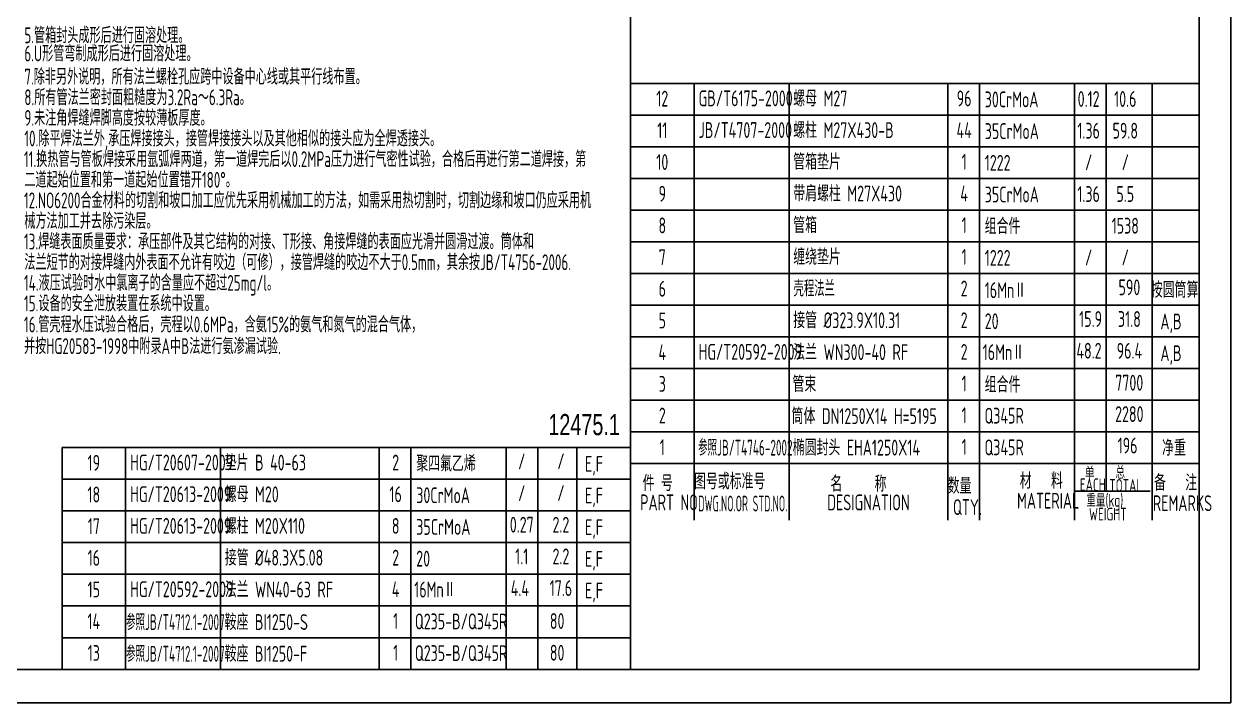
# Model space of a CAD drawing. Header units: millimetres. Extents: x 46644 to 124135, y -32003 to -3110.
# Drawn here: x 62187 to 67894, y -12051 to -8837 of the extents above; entities that cross this region are included whole.
import ezdxf
from ezdxf.enums import TextEntityAlignment as Align

# ---------------------------------------------------------------- set-up
doc = ezdxf.new("R2010")
doc.units = ezdxf.units.MM
doc.header["$LTSCALE"] = 6
doc.linetypes.add('CONTINOUS', pattern=[0])
doc.layers.add('7_dim', color=3, linetype='Continuous')
doc.styles.add('HZ', font='ascii.shx', dxfattribs={"width": 0.7, "bigfont": 'hztxt.shx'})
doc.styles.add('mark', font='cc.shx', dxfattribs={"width": 0.7, "bigfont": 'dxfs.shx'})
doc.styles.add('ROMANS', font='ascii.shx', dxfattribs={"width": 0.7, "bigfont": 'dxfs.shx'})

msp = doc.modelspace()

# ---------------------------------------------------------------- linework, layer by layer
at = {"color": 7, "linetype": 'Continuous'}
for p, q in [((67894.34, -3110.478), (67894.34, -12050.633)), ((67155.046, -11047.966, 3.803), (67512.41, -11047.966, 3.803))]:
    msp.add_line(p, q, dxfattribs=at)
at = {"color": 4, "linetype": 'Continuous'}
for p, q in [((65055.046, -3261.778), (65055.046, -11891.925)), ((67743.922, -3261.778), (67743.922, -11891.93)), ((67743.922, -11891.93), (67743.922, -3261.779)), ((65055.046, -9118.176), (67743.922, -9118.176)), ((65355.046, -9118.176), (65355.046, -11186.421)), ((65805.046, -9118.176), (65805.046, -11186.421)), ((66555.046, -9118.176), (66555.046, -11186.421)), ((66705.046, -9118.176), (66705.046, -11186.421)), ((67155.046, -9118.176), (67155.046, -11186.421)), ((67305.046, -9118.176), (67305.046, -11047.966)), ((67521.527, -9118.176), (67521.527, -11186.421)), ((62366.169, -10841.925), (62366.169, -11891.925)), ((62366.169, -10841.925), (65055.046, -10841.925)), ((62666.169, -10841.925), (62666.169, -11891.925)), ((63116.169, -10841.925), (63116.169, -11891.925)), ((63866.169, -10841.925), (63866.169, -11891.925)), ((64016.169, -10841.925), (64016.169, -11891.925)), ((64466.169, -10841.925), (64466.169, -11891.925)), ((64616.169, -10841.925), (64616.169, -11891.925)), ((64800.093, -10841.925), (64800.093, -11891.925)), ((55647.624, -11891.925), (67744.181, -11891.925)), ((67743.922, -11891.93), (55658.712, -11891.93))]:
    msp.add_line(p, q, dxfattribs=at)
at = {"color": 7, "linetype": 'CONTINOUS', "ltscale": 10}
msp.add_line((55285.84, -12050.633), (67894.34, -12050.633), dxfattribs=at)
at = {"layer": '7_dim'}
for p, q in [((65055.046, -9268.176), (67743.922, -9268.176)), ((65055.046, -9418.176), (67743.922, -9418.176)), ((65055.046, -9568.176), (67743.922, -9568.176)), ((65055.046, -9718.176), (67743.922, -9718.176)), ((65055.046, -9868.176), (67743.922, -9868.176)), ((65055.046, -10018.176), (67743.922, -10018.176)), ((65055.046, -10168.176), (67743.922, -10168.176)), ((65055.046, -10318.176), (67743.922, -10318.176)), ((65055.046, -10468.176), (67743.922, -10468.176)), ((65055.046, -10618.176), (67743.922, -10618.176)), ((65055.046, -10768.176), (67743.922, -10768.176)), ((65055.046, -10918.176), (67743.922, -10918.176)), ((62366.169, -10991.925), (65055.046, -10991.925)), ((62366.169, -11141.925), (65055.046, -11141.925)), ((62366.169, -11291.925), (65055.046, -11291.925)), ((62366.169, -11441.925), (65055.046, -11441.925)), ((62366.169, -11591.925), (65055.046, -11591.925)), ((62366.169, -11741.925), (65055.046, -11741.925))]:
    msp.add_line(p, q, dxfattribs=at)

# ---------------------------------------------------------------- texts
at = {"style": 'HZ', "width": 0.7}
for s, p in [('5.管箱封头成形后进行固溶处理。', (62187.612, -8927.812)), ('6.U形管弯制成形后进行固溶处理。', (62187.612, -9014.061)), ('7.除非另外说明，所有法兰螺栓孔应跨中设备中心线或其平行线布置。', (62187.612, -9123.932)), ('8.所有管法兰密封面粗糙度为3.2Ra～6.3Ra。', (62187.612, -9221.432)), ('9.未注角焊缝焊脚高度按较薄板厚度。', (62187.612, -9318.932)), ('10.除平焊法兰外,承压焊接接头，接管焊接接头以及其他相似的接头应为全焊透接头。', (62187.612, -9416.432)), ('11.换热管与管板焊接采用氩弧焊两道，第一道焊完后以0.2MPa压力进行气密性试验，合格后再进行第二道焊接，第', (62185.945, -9514.227)), ('二道起始位置和第一道起始位置错开180°。', (62187.612, -9611.893)), ('12.NO6200合金材料的切割和坡口加工应优先采用机械加工的方法，如需采用热切割时，切割边缘和坡口仍应采用机', (62185.945, -9709.393)), ('械方法加工并去除污染层。', (62187.612, -9806.893)), ('13.焊缝表面质量要求：承压部件及其它结构的对接、T形接、角接焊缝的表面应光滑并圆滑过渡。筒体和', (62185.945, -9904.393)), ('法兰短节的对接焊缝内外表面不允许有咬边（可修），接管焊缝的咬边不大于0.5mm，其余按JB/T4756-2006.', (62187.612, -10002.188)), ('14.液压试验时水中氯离子的含量应不超过25mg/l。', (62185.945, -10099.853)), ('15.设备的安全泄放装置在系统中设置。', (62185.945, -10197.353)), ('16.管壳程水压试验合格后，壳程以0.6MPa，含氨15%%%的氨气和氮气的混合气体，', (62185.945, -10296.908)), ('并按HG20583-1998中附录A中B法进行氨渗漏试验.', (62185.945, -10399.346))]:
    msp.add_text(s, height=75, dxfattribs=at).set_placement(p)
at = {"color": 7, "linetype": 'Continuous', "style": 'HZ', "width": 0.75}
for s, p in [('12', (65205.046, -9190.378)), ('96', (66632.749, -9189.171)), ('0.12', (67221.597, -9191.923)), ('10.6', (67394.943, -9191.923)), ('11', (65205.046, -9340.378)), ('44', (66632.749, -9339.171)), ('1.36', (67221.597, -9341.923)), ('59.8', (67394.943, -9341.923)), ('10', (65205.046, -9490.378)), ('1', (66632.749, -9489.171)), ('/', (67221.597, -9491.923)), ('/', (67394.943, -9491.923)), ('9', (65205.046, -9640.378)), ('4', (66632.749, -9639.171)), ('1.36', (67221.597, -9641.923)), ('5.5', (67394.943, -9641.923)), ('8', (65205.046, -9790.378)), ('1', (66632.749, -9789.171)), ('1538', (67394.943, -9791.923)), ('7', (65205.046, -9940.378)), ('1', (66632.749, -9939.171)), ('/', (67221.597, -9941.923)), ('/', (67394.943, -9941.923)), ('6', (65205.046, -10090.378)), ('2', (66632.749, -10089.171)), ('590', (67414.432, -10083.486)), ('5', (65205.046, -10240.378)), ('2', (66632.749, -10239.171)), ('15.9', (67230.776, -10233.486)), ('31.8', (67414.432, -10233.486)), ('4', (65205.046, -10390.378)), ('2', (66632.749, -10389.171)), ('48.2', (67223.321, -10383.582)), ('96.4', (67414.432, -10383.582)), ('1', (66632.749, -10539.171)), ('7700', (67413.546, -10534.996)), ('3', (65205.046, -10540.378)), ('2', (65205.046, -10690.378)), ('1', (66632.749, -10689.171)), ('2280', (67414.097, -10683.47)), ('1', (65205.046, -10840.378)), ('1', (66632.749, -10839.171)), ('196', (67405.813, -10832.544)), ('19', (62516.169, -10914.127)), ('2', (63943.872, -10912.92)), ('/', (64540.333, -10907.236)), ('/', (64725.556, -10907.236)), ('18', (62516.169, -11064.127)), ('16', (63943.872, -11062.92)), ('/', (64540.333, -11057.236)), ('/', (64725.556, -11057.236)), ('17', (62516.169, -11214.127)), ('8', (63943.872, -11212.92)), ('0.27', (64540.333, -11207.236)), ('2.2', (64725.556, -11207.236)), ('16', (62516.169, -11364.127)), ('2', (63943.872, -11362.92)), ('1.1', (64540.333, -11357.236)), ('2.2', (64725.556, -11357.236)), ('4.4', (64531.358, -11507.331)), ('17.6', (64725.556, -11507.331)), ('15', (62516.169, -11514.127)), ('4', (63943.872, -11512.92)), ('14', (62516.169, -11664.127)), ('1', (63943.872, -11662.92)), ('80', (64707.655, -11663.152)), ('13', (62516.169, -11814.127)), ('1', (63943.872, -11812.92)), ('80', (64707.655, -11813.152))]:
    msp.add_text(s, height=75, dxfattribs=at).set_placement(p, align=Align.MIDDLE)
at = {"color": 7, "linetype": 'Continuous', "style": 'HZ'}
for s, height, width, p in [('GB/T6175-2000', 75, 0.75, (65376.902, -9226.521)), ('螺母 M27', 75, 0.75, (65824.466, -9226.909)), ('30CrMoA', 75, 0.75, (66730.171, -9231.499)), ('JB/T4707-2000', 75, 0.75, (65376.902, -9376.521)), ('螺柱 M27X430-B', 75, 0.75, (65824.466, -9376.909)), ('35CrMoA', 75, 0.75, (66730.171, -9381.499)), ('管箱垫片', 75, 0.75, (65824.466, -9526.909)), ('1222', 75, 0.75, (66730.171, -9531.499)), ('带肩螺柱 M27X430', 75, 0.75, (65824.466, -9676.909)), ('35CrMoA', 75, 0.75, (66730.171, -9681.499)), ('管箱', 75, 0.75, (65824.466, -9826.909)), ('组合件', 75, 0.75, (66730.171, -9831.499)), ('缠绕垫片', 75, 0.75, (65824.466, -9976.909)), ('1222', 75, 0.75, (66730.171, -9981.499)), ('壳程法兰 ', 75, 0.65, (65826.121, -10126.3)), ('16MnⅡ', 75, 0.75, (66730.171, -10134.408)), ('按圆筒算', 75, 0.75, (67515.81, -10132.924)), ('接管 %%C323.9X10.31', 75, 0.75, (65824.466, -10276.909)), ('20', 75, 0.75, (66730.171, -10281.499)), ('A,B', 75, 0.75, (67560.956, -10282.924)), ('HG/T20592-2009', 75, 0.75, (65376.902, -10426.521)), ('法兰 WN300-40 RF', 75, 0.75, (65824.466, -10427.916)), ('16MnⅡ', 75, 0.75, (66720.436, -10427.983)), ('A,B', 75, 0.75, (67560.956, -10432.924)), ('管束', 75, 0.75, (65820.953, -10578.872)), ('组合件', 75, 0.75, (66730.171, -10581.499)), ('筒体 DN1250X14 H=5195', 75, 0.75, (65816.858, -10730.847)), ('Q345R', 75, 0.75, (66728.764, -10728.769)), ('参照JB/T4746-2002', 75, 0.6, (65374.242, -10879.933)), ('椭圆封头 EHA1250X14', 75, 0.75, (65822.102, -10879.702)), ('Q345R', 75, 0.75, (66728.764, -10878.769)), ('净重', 75, 0.75, (67568.85, -10881.052)), ('HG/T20607-2009', 75, 0.75, (62688.026, -10950.27)), ('垫片 B 40-63', 75, 0.75, (63135.59, -10950.658)), ('聚四氟乙烯', 75, 0.75, (64041.295, -10955.248)), ('E,F', 75, 0.75, (64839.521, -10956.673)), ('图号或标准号', 75, 0.75, (65355.046, -11039.436)), ('材   料', 75, 0.75, (66895.839, -11036.93)), ('单', 60, 0.75, (67204.56, -10993.145, 3.802)), ('总', 60, 0.75, (67348.723, -10990.583, 3.802)), ('件 号', 75, 0.75, (65112.315, -11048.112)), ('名     称', 75, 0.75, (66000.304, -11051.382)), ('数量', 75, 0.75, (66555.046, -11060.513)), ('EACH', 60, 0.75, (67179.982, -11047.966, 3.802)), ('TOTAL', 60, 0.75, (67319.476, -11051.21, 3.802)), ('备   注', 75, 0.75, (67531.006, -11045.94)), ('HG/T20613-2009', 75, 0.75, (62688.026, -11100.27)), ('螺母 M20', 75, 0.75, (63135.59, -11100.658)), ('30CrMoA', 75, 0.75, (64041.295, -11105.248)), ('E,F', 75, 0.75, (64839.521, -11106.673)), ('PART NO.', 75, 0.75, (65100.389, -11139.133)), ('DESIGNATION', 75, 0.75, (65985.359, -11139.205)), ('MATERIAL', 75, 0.75, (66882.934, -11131.163)), ('重量(kg)', 60, 0.75, (67211.028, -11121.989)), ('REMARKS', 75, 0.75, (67525.024, -11142.856)), ('QTY.', 75, 0.75, (66580.032, -11161.343)), ('WEIGHT', 60, 0.75, (67223.027, -11187.297)), ('HG/T20613-2009', 75, 0.75, (62688.026, -11250.27)), ('螺柱 M20X110', 75, 0.75, (63135.59, -11250.658)), ('35CrMoA', 75, 0.75, (64041.295, -11255.248)), ('E,F', 75, 0.75, (64839.521, -11256.673)), ('接管 %%C48.3X5.08', 75, 0.75, (63135.59, -11400.658)), ('20', 75, 0.75, (64041.295, -11405.248)), ('E,F', 75, 0.75, (64839.521, -11406.673)), ('法兰 WN40-63 RF', 75, 0.75, (63135.59, -11551.665)), ('HG/T20592-2009', 75, 0.75, (62688.026, -11550.27)), ('16MnⅡ', 75, 0.75, (64031.56, -11551.733)), ('E,F', 75, 0.75, (64839.521, -11556.673)), ('参照JB/T4712.1-2007', 75, 0.6, (62668.498, -11705.798)), ('鞍座 BI1250-S', 75, 0.75, (63134.859, -11705.522)), ('Q235-B/Q345R', 75, 0.75, (64034.814, -11702.518)), ('参照JB/T4712.1-2007', 75, 0.6, (62668.498, -11855.798)), ('鞍座 BI1250-F', 75, 0.75, (63134.859, -11855.522)), ('Q235-B/Q345R', 75, 0.75, (64034.814, -11852.518))]:
    msp.add_text(s, height=height, dxfattribs=dict(at, width=width)).set_placement(p)
at = {"color": 7, "linetype": 'Continuous', "style": 'ROMANS', "width": 0.650953}
msp.add_text('DWG.NO.OR STD.NO.', height=75, dxfattribs=at).set_placement((65374.836, -11144.534, 3.803), (65796.406, -11144.534, 3.803), align=Align.FIT)
at = {"layer": '7_dim', "color": 7, "style": 'mark', "width": 0.7}
msp.add_text('12475.1', height=100, dxfattribs=at).set_placement((64666.137, -10783.245))

doc.saveas('drawing.dxf')
